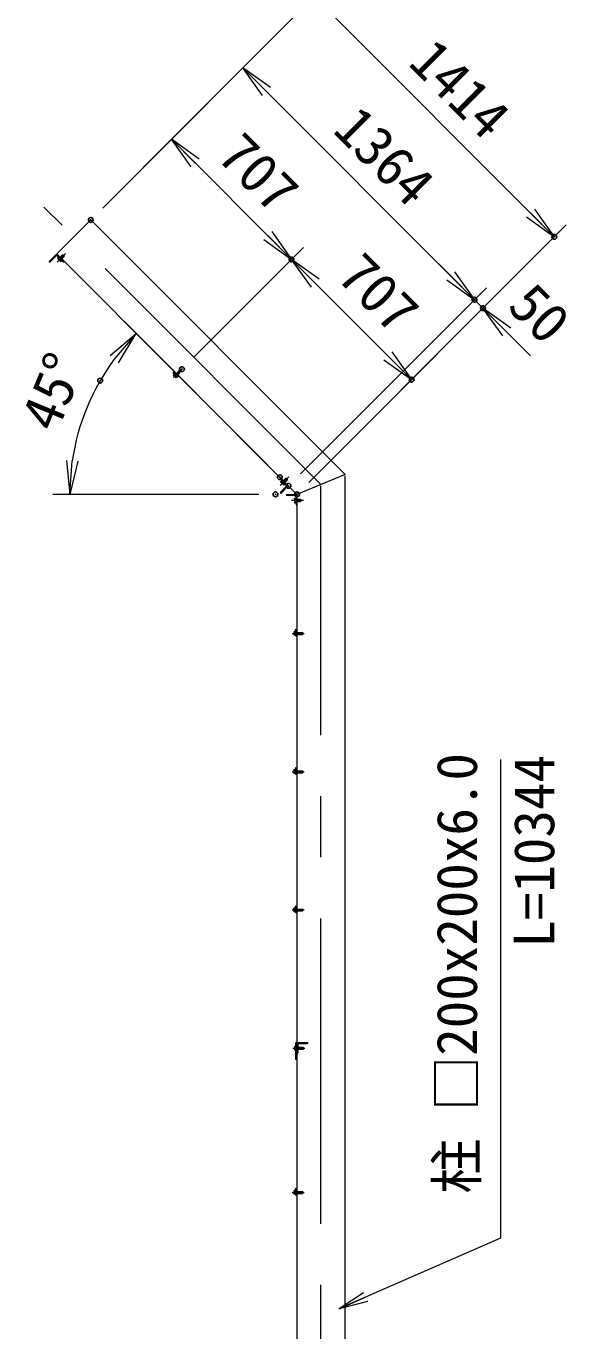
# Model space of a CAD drawing. Units: millimetres at full size. Extents: x -14700 to 14700, y -10395 to 10395.
# Drawn here: x -757 to 1499, y -78 to 5349 of the extents above; entities that cross this region are included whole.
import ezdxf
from ezdxf.enums import TextEntityAlignment as Align

# ---------------------------------------------------------------- set-up
doc = ezdxf.new("R2010")
doc.units = ezdxf.units.MM
doc.header["$LTSCALE"] = 40
doc.header["$PDMODE"] = 32
doc.header["$PDSIZE"] = 20
doc.linetypes.add('USER1', pattern=[50.8, 31.75, -6.35, 6.35, -6.35])
for name, color, linetype, lineweight in [('0-0_D-BMK', 2, 'USER1', 13), ('0-2_D-STR-DIM', 7, 'Continuous', 13), ('0-4_D-STR1', 1, 'Continuous', 18), ('0-5_D-STR3', 3, 'Continuous', 13), ('0-6_0', 7, 'Continuous', 18), ('0-A_D-STR-TXT', 7, 'Continuous', 13)]:
    doc.layers.add(name, color=color, linetype=linetype, lineweight=lineweight)
doc.layers.add('0-7_Defpoints', color=253, linetype='Continuous')
doc.styles.add('ＭＳ ゴシック', font='')
doc.styles.get('ＭＳ ゴシック').set_extended_font_data('MS Gothic')

# ---------------------------------------------------------------- blocks, each defined once
blk = doc.blocks.new('_Open')
at = {"layer": '0-6_0'}
blk.add_line((-40, 6.67), (0, 0), dxfattribs=at)
blk.add_lwpolyline([(-40, -6.67), (0, 0), (-40, 0)], dxfattribs=at)

msp = doc.modelspace()

# ---------------------------------------------------------------- linework, layer by layer
at = {"layer": '0-0_D-BMK'}
for p, q in [((470.52, 3442.69), (-683.07, 4596.28)), ((-592.99, 4402.82), (-628.34, 4367.47)), ((-143.78, 3886.82), (-108.43, 3922.18)), ((336.15, 3473.68), (300.79, 3438.33)), ((470.52, -5728.26), (470.52, 3436.32)), ((397.42, 3376.27), (347.42, 3376.27)), ((350.19, 2822.74), (400.19, 2822.74)), ((350.19, 2247.74), (400.19, 2247.74)), ((350.19, 1672.74), (400.19, 1672.74)), ((353.69, 1097.74), (403.69, 1097.74)), ((350.19, 497.74), (400.19, 497.74))]:
    msp.add_line(p, q, dxfattribs=at)
at = {"layer": '0-2_D-STR-DIM'}
for p, q in [((-438.41, 4592.04), (491.43, 5521.89)), ((441.93, 5472.39), (1441.78, 4472.54)), ((-438.41, 4592.04), (194.45, 5224.9)), ((144.95, 5175.4), (1109.44, 4210.91)), ((-438.41, 4592.04), (-102.54, 4927.92)), ((-152.04, 4878.42), (347.89, 4378.49)), ((420.01, 3450.77), (1491.28, 4522.04)), ((-58.93, 3971.68), (397.39, 4427.99)), ((-58.93, 3971.68), (397.39, 4427.99)), ((1010.45, 4309.91), (911.45, 4408.9)), ((347.89, 4378.49), (847.81, 3878.57)), ((384.66, 3486.13), (1158.94, 4260.41)), ((384.66, 3486.13), (1158.94, 4260.41)), ((420.01, 3450.77), (1194.3, 4225.05)), ((1109.44, 4210.91), (1144.8, 4175.56)), ((249.73, 3522.06), (-347.98, 4119.77)), ((1243.79, 4076.56), (1342.79, 3977.57)), ((420.01, 3450.77), (897.31, 3928.07)), ((211.28, 3401.27), (-645.59, 3401.27))]:
    msp.add_line(p, q, dxfattribs=at)
msp.add_arc((370.52, 3401.27), 946.1, 143.48611, 171.51389, dxfattribs=at)
at = {"layer": '0-4_D-STR1'}
for p, q in [((-487.91, 4542.54), (-629.33, 4401.12)), ((-487.91, 4542.54), (570.52, 3484.12)), ((-661.51, 4369.66), (-633.22, 4397.94)), ((370.52, 3401.27), (-629.33, 4401.12)), ((-626.15, 4397.94), (-597.87, 4369.66)), ((-661.51, 4369.66), (-660.8, 4368.95)), ((-656.56, 4368.95), (-632.87, 4392.64)), ((-626.51, 4392.64), (-602.82, 4368.95)), ((-598.58, 4368.95), (-597.87, 4369.66)), ((570.52, 3484.12), (370.52, 3401.27)), ((302.28, 3468.1), (302.99, 3468.8)), ((325.97, 3440.17), (302.28, 3463.85)), ((302.28, 3410.11), (325.97, 3433.8)), ((331.27, 3440.52), (302.99, 3468.8)), ((302.99, 3405.16), (331.27, 3433.45)), ((302.99, 3405.16), (302.28, 3405.87)), ((325.52, 3401.27), (325.52, 3400.27)), ((325.52, 3401.27), (365.52, 3401.27)), ((328.52, 3397.27), (362.02, 3397.27)), ((366.52, 3392.77), (366.52, 3359.27)), ((370.52, 3396.27), (370.52, 3356.27)), ((369.52, 3356.27), (370.52, 3356.27)), ((370.52, 1115.24), (370.52, 1075.24)), ((374.52, 1111.74), (374.52, 1078.24)), ((415.52, 1120.24), (375.52, 1120.24)), ((412.52, 1116.24), (379.02, 1116.24)), ((415.52, 1120.24), (415.52, 1119.24)), ((371.52, 1075.24), (370.52, 1075.24))]:
    msp.add_line(p, q, dxfattribs=at)
msp.add_lwpolyline([(370.52, 3401.27), (370.52, -5532.26), (570.52, -5532.26), (570.52, 3477.74)], dxfattribs=at)
for centre, radius, start, end in [((-629.69, 4394.41), 5, 45, 135), ((-658.68, 4371.07), 3, 225, 315), ((-629.69, 4389.46), 4.5, 45, 135), ((-600.7, 4371.07), 3, 225, 315), ((304.4, 3465.98), 3, 135, 225), ((322.78, 3436.98), 4.5, 315, 45), ((327.73, 3436.98), 5, 315, 45), ((304.4, 3407.99), 3, 135, 225), ((328.52, 3400.27), 3, 180, 270), ((362.02, 3392.77), 4.5, 0, 90), ((365.52, 3396.27), 5, 0, 90), ((369.52, 3359.27), 3, 180, 270), ((375.52, 1115.24), 5, 90, 180), ((379.02, 1111.74), 4.5, 90, 180), ((412.52, 1119.24), 3, 270, 0), ((371.52, 1078.24), 3, 270, 0)]:
    msp.add_arc(centre, radius, start, end, dxfattribs=at)
at = {"layer": '0-5_D-STR3'}
for p, q in [((-615.55, 4387.34), (-605.29, 4397.59)), ((-614.91, 4386.7), (-604.02, 4397.59)), ((-605.29, 4397.59), (-603.17, 4397.59)), ((-603.17, 4397.59), (-598.22, 4392.64)), ((-626.09, 4383.6), (-621.78, 4387.91)), ((-625.62, 4381.86), (-626.09, 4383.6)), ((-625.62, 4381.86), (-613.95, 4370.19)), ((-622.62, 4380.13), (-618.31, 4384.44)), ((-621.78, 4387.91), (-607.9, 4374.03)), ((-615.68, 4373.19), (-611.37, 4377.5)), ((-613.95, 4370.19), (-612.21, 4369.72)), ((-612.21, 4369.72), (-607.9, 4374.03)), ((-609.11, 4380.9), (-598.22, 4391.79)), ((-608.47, 4380.26), (-598.22, 4390.52)), ((-144.26, 3908.98), (-140.72, 3912.51)), ((-141.78, 3907.21), (-138.6, 3910.39)), ((-140.72, 3912.51), (-138.6, 3910.39)), ((-135.77, 3900.49), (-116.11, 3920.15)), ((-135.24, 3899.96), (-115.05, 3920.15)), ((-130.65, 3895.36), (-110.46, 3915.55)), ((-130.12, 3894.83), (-110.46, 3914.49)), ((-116.11, 3920.15), (-114.42, 3920.15)), ((-116.11, 3920.15), (-110.46, 3914.49)), ((-114.42, 3920.15), (-110.46, 3916.19)), ((-110.46, 3914.49), (-110.46, 3916.19)), ((-144.26, 3904.73), (-130.12, 3890.59)), ((-140.37, 3900.85), (-143.63, 3897.59)), ((-143.27, 3896.25), (-143.63, 3897.59)), ((-143.27, 3896.25), (-134.36, 3887.34)), ((-141.78, 3906.5), (-128.35, 3893.07)), ((-137.72, 3898.19), (-140.97, 3894.94)), ((-140.37, 3900.85), (-129.76, 3890.23)), ((-132.41, 3892.89), (-135.67, 3889.63)), ((-134.36, 3887.34), (-133.01, 3886.98)), ((-129.76, 3890.23), (-133.01, 3886.98)), ((-127.64, 3893.07), (-124.46, 3896.25)), ((-125.87, 3890.59), (-122.34, 3894.13)), ((-124.46, 3896.25), (-122.34, 3894.13)), ((303.05, 3454.46), (307.36, 3458.77)), ((303.52, 3452.72), (303.05, 3454.46)), ((315.18, 3441.05), (303.52, 3452.72)), ((306.52, 3450.99), (310.83, 3455.3)), ((321.24, 3444.89), (307.36, 3458.77)), ((313.46, 3444.05), (317.77, 3448.36)), ((314.23, 3457.56), (325.12, 3468.45)), ((315.18, 3441.05), (316.93, 3440.58)), ((316.93, 3440.58), (321.24, 3444.89)), ((320.03, 3451.76), (330.92, 3462.65)), ((320.66, 3451.13), (330.92, 3461.38)), ((330.92, 3461.38), (323.85, 3468.45)), ((330.92, 3463.5), (325.97, 3468.45)), ((330.92, 3461.38), (330.92, 3463.5)), ((359.52, 3384.52), (360.42, 3386.09)), ((359.52, 3384.52), (359.52, 3368.02)), ((359.52, 3368.02), (360.42, 3366.46)), ((360.42, 3386.09), (366.52, 3386.09)), ((360.42, 3381.18), (366.52, 3381.18)), ((360.42, 3371.37), (366.52, 3371.37)), ((360.42, 3366.46), (366.52, 3366.46)), ((366.52, 3386.09), (366.52, 3366.46)), ((370.52, 3381.27), (385.02, 3381.27)), ((370.52, 3380.37), (385.92, 3380.37)), ((370.52, 3372.17), (385.92, 3372.17)), ((370.52, 3371.27), (385.02, 3371.27)), ((385.02, 3381.27), (386.52, 3379.77)), ((386.52, 3379.77), (386.52, 3372.77)), ((357.22, 2829.04), (357.91, 2830.24)), ((357.22, 2829.04), (357.22, 2816.44)), ((362.52, 2830.24), (357.91, 2830.24)), ((362.52, 2826.49), (357.91, 2826.49)), ((362.52, 2835.74), (362.52, 2815.74)), ((362.52, 2830.24), (362.52, 2815.23)), ((365.52, 2838.74), (370.52, 2838.74)), ((365.52, 2835.24), (365.52, 2816.24)), ((365.52, 2826.74), (393.32, 2826.74)), ((365.52, 2825.99), (394.07, 2825.99)), ((366.02, 2835.74), (370.52, 2835.74)), ((370.52, 2838.74), (370.52, 2835.74)), ((393.32, 2826.74), (394.52, 2825.54)), ((393.32, 2826.74), (393.32, 2818.74)), ((394.52, 2825.54), (394.52, 2819.94)), ((357.22, 2816.44), (357.91, 2815.23)), ((362.52, 2818.98), (357.91, 2818.98)), ((362.52, 2815.23), (357.91, 2815.23)), ((365.52, 2819.49), (394.07, 2819.49)), ((365.52, 2818.74), (393.32, 2818.74)), ((365.52, 2812.74), (370.52, 2812.74)), ((366.02, 2815.74), (370.52, 2815.74)), ((370.52, 2815.74), (370.52, 2812.74)), ((393.32, 2818.74), (394.52, 2819.94)), ((357.22, 2254.04), (357.91, 2255.24)), ((357.22, 2254.04), (357.22, 2241.44)), ((357.22, 2241.44), (357.91, 2240.23)), ((362.52, 2255.24), (357.91, 2255.24)), ((362.52, 2251.49), (357.91, 2251.49)), ((362.52, 2243.98), (357.91, 2243.98)), ((362.52, 2240.23), (357.91, 2240.23)), ((362.52, 2260.74), (362.52, 2240.74)), ((362.52, 2255.24), (362.52, 2240.23)), ((365.52, 2263.74), (370.52, 2263.74)), ((365.52, 2260.24), (365.52, 2241.24)), ((365.52, 2251.74), (393.32, 2251.74)), ((365.52, 2250.99), (394.07, 2250.99)), ((365.52, 2244.49), (394.07, 2244.49)), ((365.52, 2243.74), (393.32, 2243.74)), ((365.52, 2237.74), (370.52, 2237.74)), ((366.02, 2260.74), (370.52, 2260.74)), ((366.02, 2240.74), (370.52, 2240.74)), ((370.52, 2263.74), (370.52, 2260.74)), ((370.52, 2240.74), (370.52, 2237.74)), ((393.32, 2251.74), (394.52, 2250.54)), ((393.32, 2251.74), (393.32, 2243.74)), ((393.32, 2243.74), (394.52, 2244.94)), ((394.52, 2250.54), (394.52, 2244.94)), ((362.52, 1685.74), (362.52, 1665.74)), ((365.52, 1688.74), (370.52, 1688.74)), ((365.52, 1685.24), (365.52, 1666.24)), ((366.02, 1685.74), (370.52, 1685.74)), ((370.52, 1688.74), (370.52, 1685.74)), ((357.22, 1679.04), (357.91, 1680.24)), ((357.22, 1679.04), (357.22, 1666.44)), ((357.22, 1666.44), (357.91, 1665.23)), ((362.52, 1680.24), (357.91, 1680.24)), ((362.52, 1676.49), (357.91, 1676.49)), ((362.52, 1668.98), (357.91, 1668.98)), ((362.52, 1665.23), (357.91, 1665.23)), ((362.52, 1680.24), (362.52, 1665.23)), ((365.52, 1676.74), (393.32, 1676.74)), ((365.52, 1675.99), (394.07, 1675.99)), ((365.52, 1669.49), (394.07, 1669.49)), ((365.52, 1668.74), (393.32, 1668.74)), ((365.52, 1662.74), (370.52, 1662.74)), ((366.02, 1665.74), (370.52, 1665.74)), ((370.52, 1665.74), (370.52, 1662.74)), ((393.32, 1676.74), (394.52, 1675.54)), ((393.32, 1676.74), (393.32, 1668.74)), ((393.32, 1668.74), (394.52, 1669.94)), ((394.52, 1675.54), (394.52, 1669.94)), ((360.72, 1104.04), (361.41, 1105.24)), ((360.72, 1104.04), (360.72, 1091.44)), ((360.72, 1091.44), (361.41, 1090.23)), ((366.02, 1105.24), (361.41, 1105.24)), ((366.02, 1101.49), (361.41, 1101.49)), ((366.02, 1093.98), (361.41, 1093.98)), ((366.02, 1090.23), (361.41, 1090.23)), ((366.02, 1050.74), (366.02, 1120.74)), ((370.52, 1120.74), (366.02, 1120.74)), ((366.02, 1105.24), (366.02, 1090.23)), ((374.52, 1101.74), (396.82, 1101.74)), ((374.52, 1100.99), (397.57, 1100.99)), ((374.52, 1094.49), (397.57, 1094.49)), ((374.52, 1093.74), (396.82, 1093.74)), ((396.82, 1101.74), (396.82, 1093.74)), ((396.82, 1101.74), (398.02, 1100.54)), ((396.82, 1093.74), (398.02, 1094.94)), ((398.02, 1100.54), (398.02, 1094.94)), ((370.52, 1050.74), (366.02, 1050.74)), ((357.22, 504.04), (357.91, 505.24)), ((357.22, 504.04), (357.22, 491.44)), ((357.22, 491.44), (357.91, 490.23)), ((362.52, 505.24), (357.91, 505.24)), ((362.52, 501.49), (357.91, 501.49)), ((362.52, 493.98), (357.91, 493.98)), ((362.52, 490.23), (357.91, 490.23)), ((362.52, 510.74), (362.52, 490.74)), ((362.52, 505.24), (362.52, 490.23)), ((365.52, 513.74), (370.52, 513.74)), ((365.52, 510.24), (365.52, 491.24)), ((365.52, 501.74), (393.32, 501.74)), ((365.52, 500.99), (394.07, 500.99)), ((365.52, 494.49), (394.07, 494.49)), ((365.52, 493.74), (393.32, 493.74)), ((366.02, 510.74), (370.52, 510.74)), ((366.02, 490.74), (370.52, 490.74)), ((370.52, 513.74), (370.52, 510.74)), ((370.52, 490.74), (370.52, 487.74)), ((393.32, 501.74), (394.52, 500.54)), ((393.32, 501.74), (393.32, 493.74)), ((393.32, 493.74), (394.52, 494.94)), ((394.52, 500.54), (394.52, 494.94)), ((365.52, 487.74), (370.52, 487.74))]:
    msp.add_line(p, q, dxfattribs=at)
for points in [[(-605.29, 4397.59), (-598.22, 4390.52), (-598.22, 4392.64)], [(313.59, 3458.2), (323.85, 3468.45), (325.97, 3468.45)], [(385.02, 3381.27), (385.02, 3371.27), (386.52, 3372.77)]]:
    msp.add_lwpolyline(points, dxfattribs=at)
for centre, radius, start, end in [((-621.82, 4384.4), 4.34, 190.61575, 259.38425), ((-608.2, 4387.61), 16.24, 207.41205, 242.58795), ((-611.41, 4373.99), 4.34, 190.61575, 259.38425), ((-142.14, 3906.85), 3, 135, 225), ((-140.36, 3898.2), 3.32, 190.61585, 259.38415), ((-141.43, 3906.85), 0.5, 135, 225), ((-129.95, 3900.66), 12.42, 207.4121, 242.5879), ((-132.4, 3890.24), 3.32, 190.61585, 259.38415), ((-127.99, 3892.71), 3, 225, 315), ((-127.99, 3893.42), 0.5, 225, 315), ((307.32, 3455.26), 4.34, 190.61575, 259.38425), ((320.94, 3458.47), 16.24, 207.41205, 242.58795), ((317.73, 3444.85), 4.34, 190.61575, 259.38425), ((364.01, 3383.63), 4.34, 145.61575, 214.38425), ((375.9, 3376.27), 16.24, 162.41205, 197.58795), ((364.01, 3368.91), 4.34, 145.61575, 214.38425), ((360.65, 2828.37), 3.32, 145.61585, 214.38415), ((369.75, 2822.74), 12.42, 162.4121, 197.5879), ((365.52, 2835.74), 3, 90, 180), ((366.02, 2835.24), 0.5, 90, 180), ((360.65, 2817.11), 3.32, 145.61585, 214.38415), ((365.52, 2815.74), 3, 180, 270), ((366.02, 2816.24), 0.5, 180, 270), ((360.65, 2253.37), 3.32, 145.61585, 214.38415), ((369.75, 2247.74), 12.42, 162.4121, 197.5879), ((360.65, 2242.11), 3.32, 145.61585, 214.38415), ((365.52, 2260.74), 3, 90, 180), ((365.52, 2240.74), 3, 180, 270), ((366.02, 2260.24), 0.5, 90, 180), ((366.02, 2241.24), 0.5, 180, 270), ((365.52, 1685.74), 3, 90, 180), ((366.02, 1685.24), 0.5, 90, 180), ((360.65, 1678.37), 3.32, 145.61585, 214.38415), ((369.75, 1672.74), 12.42, 162.4121, 197.5879), ((360.65, 1667.11), 3.32, 145.61585, 214.38415), ((365.52, 1665.74), 3, 180, 270), ((366.02, 1666.24), 0.5, 180, 270), ((364.15, 1103.37), 3.32, 145.61585, 214.38415), ((373.25, 1097.74), 12.42, 162.4121, 197.5879), ((364.15, 1092.11), 3.32, 145.61585, 214.38415), ((360.65, 503.37), 3.32, 145.61585, 214.38415), ((369.75, 497.74), 12.42, 162.4121, 197.5879), ((360.65, 492.11), 3.32, 145.61585, 214.38415), ((365.52, 510.74), 3, 90, 180), ((365.52, 490.74), 3, 180, 270), ((366.02, 510.24), 0.5, 90, 180), ((366.02, 491.24), 0.5, 180, 270)]:
    msp.add_arc(centre, radius, start, end, dxfattribs=at)
at = {"layer": '0-7_Defpoints'}
for p in [(-487.91, 4542.54), (1441.78, 4472.54), (347.89, 4378.49), (1109.44, 4210.91), (1144.8, 4175.56), (-108.43, 3922.18), (-448.83, 3874.33), (847.81, 3878.57), (299.22, 3472.57), (335.16, 3436.63), (281.28, 3401.27), (370.52, 3401.27), (370.52, 3401.27)]:
    msp.add_point(p, dxfattribs=at)
at = {"layer": '0-A_D-STR-TXT'}
msp.add_lwpolyline([(1218, 2298.5), (1218, 307.19), (547.35, 15.38)], dxfattribs=at)

# ---------------------------------------------------------------- block references
at = {"layer": '0-2_D-STR-DIM', "xscale": 3.5, "yscale": 3.5}
for p, rotation in [((144.95, 5175.4), 135), ((-152.04, 4878.42), 135), ((1441.78, 4472.54), 315), ((347.89, 4378.49), 315), ((347.89, 4378.49), 135), ((1109.44, 4210.91), 315), ((1109.44, 4210.91), 315), ((1144.8, 4175.56), 135), ((-298.48, 4070.27), 49.24306), ((847.81, 3878.57), 315), ((-575.59, 3401.27), 265.75694)]:
    msp.add_blockref('_Open', p, dxfattribs=dict(at, rotation=rotation))
at = {"layer": '0-A_D-STR-TXT', "xscale": 3, "yscale": 3, "rotation": 203.51515}
msp.add_blockref('_Open', (545.52, 14.58), dxfattribs=at)

# ---------------------------------------------------------------- texts
at = {"layer": '0-2_D-STR-DIM', "style": 'ＭＳ ゴシック'}
for s, rotation, p in [('1414', 315, (792.63, 5155.09)), ('1364', 315, (477.97, 4875.79)), ('707', 315, (-5.7, 4765.48)), ('707', 315, (494.23, 4265.56)), ('50', 315, (1204.93, 4141.17)), ('45°', 67.5, (-583.38, 3632.36))]:
    msp.add_text(s, height=168.3, rotation=rotation, dxfattribs=at).set_placement(p, align=Align.BOTTOM_LEFT)
at = {"layer": '0-A_D-STR-TXT', "style": 'ＭＳ ゴシック'}
for s, p in [('柱 □200x200x6.0', (1170.4, 492.53)), ('L=10344', (1492.04, 1515.88))]:
    msp.add_text(s, height=168.3, rotation=90, dxfattribs=at).set_placement(p, align=Align.BOTTOM_LEFT)

doc.saveas('drawing.dxf')
